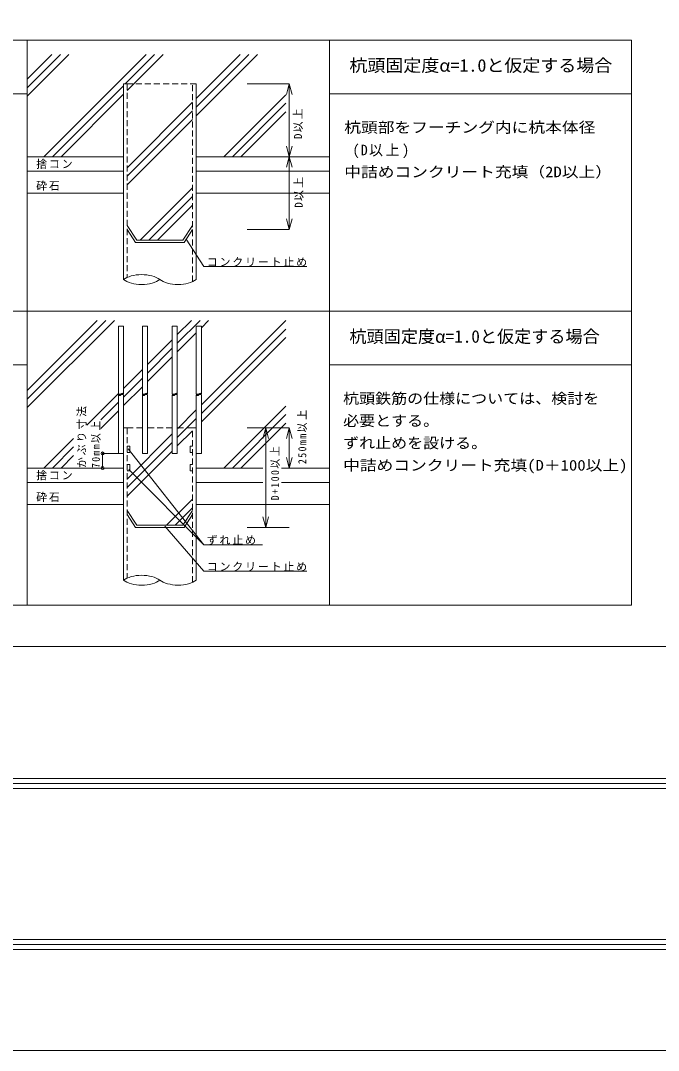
# Model space of a CAD drawing. Units: millimetres, scale not verified. Extents: x -297 to 297, y -210 to 210.
# Drawn here: x 64.6 to 128, y -210 to -107.8 of the extents above; entities that cross this region are included whole.
import ezdxf
from ezdxf.enums import TextEntityAlignment as Align

# ---------------------------------------------------------------- set-up
doc = ezdxf.new("R2010")
doc.units = ezdxf.units.MM
doc.header["$LTSCALE"] = 0.5
doc.header["$PDMODE"] = 32
doc.header["$PDSIZE"] = 0.3
doc.linetypes.add('DASHED1', pattern=[1.8, 1.2, -0.6])
for name, color, linetype, lineweight in [('0-2_DEFPOINTS', 1, 'Continuous', 18), ('0-7_WAKU', 7, 'Continuous', 18), ('8-8', 7, 'Continuous', 18), ('8-E', 7, 'Continuous', 9)]:
    doc.layers.add(name, color=color, linetype=linetype, lineweight=lineweight)
doc.styles.add('ＭＳ ゴシック', font='')
doc.styles.get('ＭＳ ゴシック').set_extended_font_data('MS Gothic')

msp = doc.modelspace()

# ---------------------------------------------------------------- linework, layer by layer
at = {"layer": '0-2_DEFPOINTS'}
msp.add_lwpolyline([(-297, -210), (-297, 210), (297, 210), (297, -210)], close=True, dxfattribs=at)
at = {"layer": '0-7_WAKU'}
for p, q in [((-285, -183), (285, -183)), ((-285, -183.5), (285, -183.5)), ((-285, -184), (285, -184)), ((-285, -199), (285, -199)), ((-285, -199.5), (285, -199.5)), ((-285, -200), (285, -200))]:
    msp.add_line(p, q, dxfattribs=at)
at = {"layer": '8-8', "color": 3}
msp.add_line((130.625, -169.9136), (-261.25, -169.9136), dxfattribs=at)
at = {"layer": '8-E'}
for p, q in [((65.3125, -109.7311), (5.345, -109.7311)), ((65.3125, -109.7311), (65.3125, -165.828)), ((95.2963, -109.7311), (95.2963, -165.828)), ((65.3125, -113.6091), (67.7455, -111.1761)), ((65.3125, -114.4591), (68.5955, -111.1761)), ((65.3125, -115.3091), (69.4455, -111.1761)), ((66.9646, -121.307), (77.0955, -111.1761)), ((75.0396, -114.082), (77.9455, -111.1761)), ((75.2172, -114.7544), (78.7955, -111.1761)), ((82.0809, -116.3907), (87.2955, -111.1761)), ((82.0809, -117.2407), (88.1455, -111.1761)), ((82.0877, -115.534), (86.4455, -111.1761)), ((67.8146, -121.307), (74.8559, -114.2657)), ((74.8559, -114.082), (74.8559, -133.5024)), ((74.8559, -114.082), (75.2172, -114.082)), ((74.8559, -114.9955), (74.8559, -114.4432)), ((82.0809, -114.082), (81.7197, -114.082)), ((82.0809, -133.5029), (82.0809, -114.082)), ((82.0809, -115.0486), (82.0809, -114.4432)), ((91.3185, -114.082), (87.1471, -114.082)), ((91.3185, -114.082), (91.038, -115.1288)), ((91.3185, -114.082), (91.599, -115.1288)), ((91.3185, -114.082), (91.3185, -121.307)), ((35.3287, -115.057), (65.3125, -115.057)), ((68.6646, -121.307), (74.8559, -115.1157)), ((84.8146, -121.307), (90.9613, -115.1604)), ((95.2963, -115.057), (125.28, -115.057)), ((75.2159, -122.4057), (81.7197, -115.9019)), ((85.6646, -121.307), (90.9612, -116.0104)), ((75.2159, -123.2557), (81.7197, -116.7519)), ((86.5146, -121.307), (90.9612, -116.8604)), ((75.2159, -124.1057), (81.7197, -117.6019)), ((91.3185, -121.307), (91.038, -120.2602)), ((91.3185, -121.307), (91.599, -120.2602)), ((74.8559, -121.307), (65.3125, -121.307)), ((95.2976, -121.307), (82.0809, -121.307)), ((91.3185, -121.307), (87.1471, -121.307)), ((91.3185, -121.307), (91.038, -122.3538)), ((91.3185, -121.307), (91.599, -122.3538)), ((74.8559, -122.752), (65.3125, -122.752)), ((95.2976, -122.752), (82.0809, -122.752)), ((76.5271, -129.5945), (81.7184, -124.4032)), ((74.8559, -124.9195), (65.3125, -124.9195)), ((77.3771, -129.5945), (81.7184, -125.2532)), ((95.2976, -124.9195), (82.0809, -124.9195)), ((78.2271, -129.5945), (81.7184, -126.1032)), ((91.3185, -128.532), (91.038, -127.4852)), ((74.8559, -127.9124), (74.8559, -127.885)), ((75.2159, -128.1489), (76.1796, -129.5945)), ((75.2159, -128.532), (76.0659, -129.807)), ((81.7184, -128.1489), (80.7547, -129.5945)), ((81.7184, -128.532), (80.8684, -129.807)), ((82.0809, -127.9124), (82.0809, -127.885)), ((91.3185, -128.532), (87.1471, -128.532)), ((80.7547, -129.5945), (76.1796, -129.5945)), ((81.0825, -129.4858), (82.8269, -132.2104)), ((80.8684, -129.807), (76.0659, -129.807)), ((82.8269, -132.2104), (93.0503, -132.2104)), ((65.3125, -144.5069), (72.2551, -137.5643)), ((65.3125, -145.3569), (73.1051, -137.5643)), ((65.3125, -146.2069), (73.9551, -137.5643)), ((80.2011, -138.9683), (81.6051, -137.5643)), ((80.2011, -139.8183), (82.4551, -137.5643)), ((82.5854, -145.934), (90.9612, -137.5582)), ((82.5854, -138.284), (83.3051, -137.5643)), ((74.3489, -138.1421), (74.8546, -138.1421)), ((74.3489, -144.1343), (74.3489, -138.1421)), ((74.8546, -144.8297), (74.8546, -138.1421)), ((76.7331, -138.1421), (77.2389, -138.1421)), ((76.7331, -144.8297), (76.7331, -138.1421)), ((77.2389, -144.8297), (77.2389, -138.1421)), ((79.6954, -138.1421), (80.2011, -138.1421)), ((79.6954, -144.8297), (79.6954, -138.1421)), ((80.2011, -144.8297), (80.2011, -138.1421)), ((80.2011, -140.6683), (82.0796, -138.7898)), ((82.0796, -138.1421), (82.5854, -138.1421)), ((82.0796, -144.8297), (82.0796, -138.1421)), ((82.5854, -144.8297), (82.5854, -138.1421)), ((82.5854, -146.784), (90.9612, -138.4082)), ((77.2389, -141.9305), (79.6954, -139.474)), ((82.5854, -147.634), (90.9612, -139.2582)), ((77.2389, -142.7805), (79.6954, -140.324)), ((35.3287, -141.9592), (65.3125, -141.9592)), ((77.2389, -143.6305), (79.6954, -141.174)), ((95.2963, -141.9592), (125.28, -141.9592)), ((76.7331, -142.4363), (74.8546, -144.3148)), ((74.8546, -145.1648), (76.7331, -143.2863)), ((71.2027, -147.9668), (74.3489, -144.8205)), ((74.3489, -144.8297), (74.3489, -144.1343)), ((74.3489, -145.6516), (74.3489, -144.9562)), ((74.8546, -146.0148), (76.7331, -144.1363)), ((74.8546, -147.8698), (74.8546, -144.9562)), ((76.7331, -145.6516), (76.7331, -144.9562)), ((77.2389, -145.6516), (77.2389, -144.9562)), ((79.6954, -145.6516), (79.6954, -144.9562)), ((80.2011, -145.6516), (80.2011, -144.9562)), ((82.0796, -145.6516), (82.0796, -144.9562)), ((82.5854, -145.6516), (82.5854, -144.9562)), ((72.6008, -147.4186), (74.3489, -145.6705)), ((74.3489, -150.7598), (74.3489, -145.6516)), ((76.7331, -150.7598), (76.7331, -145.6516)), ((77.2389, -150.7598), (77.2389, -145.6516)), ((79.6954, -150.7598), (79.6954, -145.6516)), ((80.2011, -150.7598), (80.2011, -145.6516)), ((82.0796, -147.8698), (82.0796, -145.6516)), ((82.5854, -150.7598), (82.5854, -145.6516)), ((84.8146, -152.2048), (90.9613, -146.0582)), ((72.6008, -148.2686), (74.3489, -146.5205)), ((80.2448, -148.2747), (82.0796, -146.4398)), ((85.6646, -152.2048), (90.9612, -146.9082)), ((74.8546, -147.8698), (74.8546, -163.3374)), ((80.2011, -149.1683), (82.0796, -147.2898)), ((82.0796, -148.8364), (82.0796, -147.8698)), ((86.5146, -152.2048), (90.9612, -147.7582)), ((74.8546, -148.7833), (74.8546, -148.231)), ((74.8546, -148.231), (75.2159, -148.231)), ((75.2159, -153.3035), (79.6954, -148.824)), ((80.2011, -150.0183), (81.7184, -148.501)), ((82.0796, -148.231), (81.7184, -148.231)), ((82.0796, -163.3396), (82.0796, -148.8364)), ((91.3185, -148.231), (87.1471, -148.231)), ((88.9855, -148.231), (88.705, -149.2779)), ((88.9855, -148.231), (88.9855, -158.091)), ((88.9855, -148.231), (89.266, -149.2779)), ((91.3185, -148.231), (91.038, -149.2779)), ((91.3185, -148.231), (91.599, -149.2779)), ((91.3185, -148.231), (91.3185, -152.2048)), ((66.9646, -152.2048), (69.907, -149.2624)), ((67.8146, -152.2048), (69.907, -150.1124)), ((75.2159, -154.1535), (79.6954, -149.674)), ((75.4709, -150.0373), (75.2159, -150.0373)), ((81.4634, -150.0373), (81.7184, -150.0373)), ((81.4634, -150.6748), (81.4634, -150.0373)), ((68.6646, -152.2048), (69.907, -150.9624)), ((72.7815, -152.2048), (72.7815, -150.7598)), ((74.8546, -150.7598), (72.7815, -150.7598)), ((75.2159, -155.0035), (79.6954, -150.524)), ((75.3326, -150.3088), (82.8269, -159.8358)), ((76.7339, -150.7598), (77.2318, -150.7598)), ((79.6954, -150.7598), (80.2011, -150.7598)), ((81.4634, -150.6748), (81.7184, -150.6748)), ((82.0855, -150.7598), (82.5854, -150.7598)), ((91.3185, -152.2048), (91.038, -151.158)), ((91.3185, -152.2048), (91.599, -151.158)), ((74.8546, -152.2048), (65.3125, -152.2048)), ((75.4709, -151.8435), (75.2159, -151.8435)), ((81.4634, -151.8435), (81.7184, -151.8435)), ((81.4634, -152.481), (81.4634, -151.8435)), ((88.6895, -152.2048), (82.0796, -152.2048)), ((95.2963, -152.2048), (90.5574, -152.2048)), ((75.3801, -152.3503), (82.8269, -159.8358)), ((81.4634, -152.481), (81.7184, -152.481)), ((74.8546, -153.6498), (65.3125, -153.6498)), ((88.6895, -153.6498), (82.0796, -153.6498)), ((95.2963, -153.6498), (90.5574, -153.6498)), ((79.1409, -157.8785), (81.7184, -155.301)), ((74.8546, -155.8173), (65.3125, -155.8173)), ((79.9909, -157.8785), (81.7184, -156.151)), ((95.2963, -155.8173), (82.0796, -155.8173)), ((75.2159, -156.433), (76.1796, -157.8785)), ((75.2159, -156.816), (76.0659, -158.091)), ((81.7184, -156.433), (80.7547, -157.8785)), ((81.7184, -156.816), (80.8684, -158.091)), ((88.9855, -158.091), (88.705, -157.0442)), ((88.9855, -158.091), (89.266, -157.0442)), ((80.8684, -158.091), (76.0659, -158.091)), ((80.7547, -157.8785), (76.1796, -157.8785)), ((78.954, -157.9711), (82.8269, -162.439)), ((91.3185, -158.091), (87.1471, -158.091)), ((82.8269, -159.8358), (88.6578, -159.8358)), ((74.8546, -161.7002), (74.8546, -161.6728)), ((82.0796, -161.7002), (82.0796, -161.6728)), ((82.8269, -162.439), (93.0503, -162.439))]:
    msp.add_line(p, q, dxfattribs=at)
at = {"layer": '8-E', "linetype": 'DASHED1'}
for p, q in [((82.0809, -114.082), (74.8559, -114.082)), ((75.2172, -114.082), (75.2172, -133.2921)), ((81.7197, -133.7098), (81.7197, -114.082)), ((75.2159, -148.231), (75.2159, -163.1299)), ((76.7331, -148.231), (75.2159, -148.231)), ((79.6954, -148.231), (77.2389, -148.231)), ((81.7184, -148.231), (80.2011, -148.231)), ((81.7184, -163.5476), (81.7184, -148.231))]:
    msp.add_line(p, q, dxfattribs=at)
at = {"layer": '8-E', "color": 2}
for p, q in [((5.345, -136.6333), (125.28, -136.6333)), ((5.345, -165.828), (125.28, -165.828))]:
    msp.add_line(p, q, dxfattribs=at)
at = {"layer": '8-E'}
for points in [[(125.28, -165.828), (125.28, -109.7311), (65.3125, -109.7311)], [(91.3185, -121.307), (91.3185, -128.532), (91.599, -127.4852)], [(75.4709, -150.0373), (75.4709, -150.6748), (75.2159, -150.6748)], [(75.4709, -151.8435), (75.4709, -152.481), (75.2159, -152.481)]]:
    msp.add_lwpolyline(points, dxfattribs=at)
for centre, start, end in [((74.4753, -144.6884), 228.18999, 311.81), ((74.4753, -145.0975), 48.18999, 131.81), ((74.4753, -144.8148), 228.18999, 311.81), ((74.7282, -144.9711), 48.18999, 131.81), ((74.7282, -144.6884), 228.18999, 311.81), ((74.7282, -145.0975), 48.18999, 131.81), ((76.8596, -144.6884), 228.18999, 311.81), ((76.8596, -145.0975), 48.18999, 131.81), ((76.8596, -144.8148), 228.18999, 311.81), ((77.1125, -144.9711), 48.18999, 131.81), ((77.1125, -144.6884), 228.18999, 311.81), ((77.1125, -145.0975), 48.18999, 131.81), ((79.8218, -144.6884), 228.18999, 311.81), ((79.8218, -145.0975), 48.18999, 131.81), ((79.8218, -144.8148), 228.18999, 311.81), ((80.0747, -144.9711), 48.18999, 131.81), ((80.0747, -144.6884), 228.18999, 311.81), ((80.0747, -145.0975), 48.18999, 131.81), ((82.2061, -144.6884), 228.18999, 311.81), ((82.2061, -145.0975), 48.18999, 131.81), ((82.2061, -144.8148), 228.18999, 311.81), ((82.459, -144.9711), 48.18999, 131.81), ((82.459, -144.6884), 228.18999, 311.81), ((82.459, -145.0975), 48.18999, 131.81)]:
    msp.add_arc(centre, 0.1897, start, end, dxfattribs=at)
for centre, start_param, end_param in [((76.6605, -132.9021), 0.58516366, 2.56211652), ((76.6674, -134.0976), 3.73353815, 5.70292217), ((80.2747, -132.9021), 0.57872356, 2.55395352), ((76.6615, -162.7388), 0.58516366, 2.56211652), ((76.6684, -163.9343), 3.73353815, 5.70292217), ((80.2757, -162.7388), 0.57872356, 2.55395352)]:
    msp.add_ellipse(centre, major_axis=(-2.1675, 0), ratio=0.5, start_param=start_param, end_param=end_param, dxfattribs=at)
for p in [(72.7815, -150.7598), (72.7815, -152.2048)]:
    msp.add_point(p, dxfattribs=at)

# ---------------------------------------------------------------- texts
at = {"layer": '8-E', "style": 'ＭＳ ゴシック'}
for s, height, width, p in [('杭頭固定度α=1.0と仮定する場合', 1.246, 1.05, (97.2831, -113.2441)), ('杭頭部をフーチング内に杭本体径', 1.059, 1.15, (96.7722, -119.2455)), ('中詰めコンクリート充填（2D以上）', 1.059, 1.15, (96.7722, -123.6655)), ('杭頭鉄筋の仕様については、検討を', 1.059, 1.1, (96.6546, -146.1477)), ('必要とする。', 1.059, 1.1, (96.6546, -148.3577)), ('ずれ止めを設ける。', 1.059, 1.1, (96.6546, -150.5677)), ('中詰めコンクリート充填(D＋100以上)', 1.059, 1.15, (96.6546, -152.7777))]:
    msp.add_text(s, height=height, dxfattribs=dict(at, width=width)).set_placement(p, align=Align.BOTTOM_LEFT)
msp.add_text('杭頭固定度α=1.0と仮定する場合', height=1.246, dxfattribs=at).set_placement((97.2831, -140.1462), align=Align.BOTTOM_LEFT)
at = {"layer": '8-E', "char_height": 0.7945, "attachment_point": 7, "rotation": 90, "style": 'ＭＳ ゴシック'}
for s, insert in [('\\T1.21;D以上', (92.6706, -119.5561)), ('\\T1.21;D以上', (92.7406, -126.3666)), ('\\T1.17;かぶり寸法', (71.2027, -152.2048)), ('\\T1.29;\\W0.9;250mm以上', (93.0906, -151.8116)), ('\\T1.27;\\W0.9;70mm以上', (72.6008, -152.2048)), ('\\T1.29;\\W0.9;D+100以上', (90.3912, -155.4089))]:
    msp.add_mtext(s, dxfattribs=dict(at, insert=insert))
at = {"layer": '8-E', "attachment_point": 7, "style": 'ＭＳ ゴシック'}
for s, insert, char_height in [('\\T1.2;\\W0.95;\\~(D以上)', (96.7722, -121.4555), 1.059), ('\\T1.17;\u3000捨コン', (64.9212, -122.5193), 0.7945), ('\\T1.17;\u3000砕石', (64.9212, -124.6868), 0.7945), ('\\T1.17;コンクリート止め', (83.1244, -132.2104), 0.7945), ('\\T1.17;\u3000捨コン', (64.9212, -153.4171), 0.7945), ('\\T1.17;\u3000砕石', (64.9212, -155.5846), 0.7945), ('\\T1.17;ずれ止め', (83.1244, -159.8358), 0.7945), ('\\T1.17;コンクリート止め', (83.1244, -162.439), 0.7945)]:
    msp.add_mtext(s, dxfattribs=dict(at, insert=insert, char_height=char_height))

doc.saveas('drawing.dxf')
